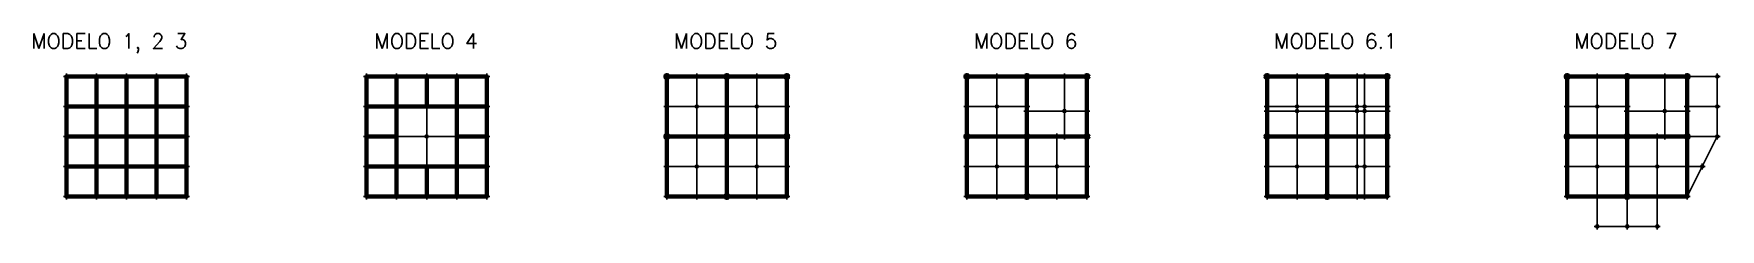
# Model space of a CAD drawing. Extents: x -3.1 to 53.1, y -3.1 to 3.4.
import ezdxf

# ---------------------------------------------------------------- set-up
doc = ezdxf.new("R2010")
doc.units = 0
doc.header["$LTSCALE"] = 0.5
doc.header["$MEASUREMENT"] = 0
doc.header["$PDMODE"] = 34
doc.header["$PDSIZE"] = 0.1
for name, color, linetype, lineweight in [('02', 2, 'CONTINUOUS', 100), ('03', 3, 'CONTINUOUS', 100), ('04', 4, 'CONTINUOUS', 100)]:
    doc.layers.add(name, color=color, linetype=linetype, lineweight=lineweight)
for name, color, linetype in [('05', 5, 'CONTINUOUS'), ('06', 6, 'CONTINUOUS'), ('07', 124, 'CONTINUOUS'), ('08', 134, 'CONTINUOUS'), ('09', 144, 'CONTINUOUS'), ('10', 20, 'CONTINUOUS'), ('11', 40, 'CONTINUOUS'), ('12', 180, 'CONTINUOUS'), ('13', 196, 'CONTINUOUS'), ('TXT05', 4, 'CONTINUOUS')]:
    doc.layers.add(name, color=color, linetype=linetype)
doc.styles.add('ROMANS', font='romans.shx')

msp = doc.modelspace()

# ---------------------------------------------------------------- linework, layer by layer
at = {"layer": '02'}
for p, q in [((0, 2, 0.6), (-2, 2, 0.6)), ((-2, 2, 0.6), (-2, 0, 0.6)), ((2, 2, 0.6), (0, 2, 0.6)), ((2, 0, 0.6), (2, 2, 0.6)), ((10, 2, 0.6), (8, 2, 0.6)), ((8, 2, 0.6), (8, 0, 0.6)), ((12, 2, 0.6), (10, 2, 0.6)), ((12, 0, 0.6), (12, 2, 0.6)), ((20, 2, 0.6), (18, 2, 0.6)), ((18, 2, 0.6), (18, 0, 0.6)), ((22, 2, 0.6), (20, 2, 0.6)), ((20, 2, 0.6), (20, 0, 0.6)), ((22, 0, 0.6), (22, 2, 0.6)), ((30, 2, 0.6), (28, 2, 0.6)), ((28, 2, 0.6), (28, 0, 0.6)), ((32, 2, 0.6), (30, 2, 0.6)), ((30, 2, 0.6), (30, 0, 0.6)), ((32, 0, 0.6), (32, 2, 0.6)), ((40, 2, 0.6), (38, 2, 0.6)), ((38, 2, 0.6), (38, 0, 0.6)), ((42, 2, 0.6), (40, 2, 0.6)), ((40, 2, 0.6), (40, 0, 0.6)), ((42, 0, 0.6), (42, 2, 0.6)), ((50, 2, 0.6), (48, 2, 0.6)), ((48, 2, 0.6), (48, 0, 0.6)), ((52, 2, 0.6), (50, 2, 0.6)), ((50, 2, 0.6), (50, 0, 0.6)), ((52, 0, 0.6), (52, 2, 0.6)), ((-2, 0, 0.6), (-2, -2, 0.6)), ((2, -2, 0.6), (2, 0, 0.6)), ((8, 0, 0.6), (8, -2, 0.6)), ((12, -2, 0.6), (12, 0, 0.6)), ((18, 0, 0.6), (18, -2, 0.6)), ((20, 0, 0.6), (18, 0, 0.6)), ((20, 0, 0.6), (22, 0, 0.6)), ((20, 0, 0.6), (20, -2, 0.6)), ((22, -2, 0.6), (22, 0, 0.6)), ((28, 0, 0.6), (28, -2, 0.6)), ((30, 0, 0.6), (28, 0, 0.6)), ((30, 0, 0.6), (32, 0, 0.6)), ((30, 0, 0.6), (30, -2, 0.6)), ((32, -2, 0.6), (32, 0, 0.6)), ((38, 0, 0.6), (38, -2, 0.6)), ((40, 0, 0.6), (38, 0, 0.6)), ((40, 0, 0.6), (42, 0, 0.6)), ((40, 0, 0.6), (40, -2, 0.6)), ((42, -2, 0.6), (42, 0, 0.6)), ((48, 0, 0.6), (48, -2, 0.6)), ((50, 0, 0.6), (48, 0, 0.6)), ((50, 0, 0.6), (52, 0, 0.6)), ((50, 0, 0.6), (50, -2, 0.6)), ((52, -2, 0.6), (52, 0, 0.6)), ((-2, -2, 0.6), (0, -2, 0.6)), ((0, -2, 0.6), (2, -2, 0.6)), ((8, -2, 0.6), (10, -2, 0.6)), ((10, -2, 0.6), (12, -2, 0.6)), ((18, -2, 0.6), (20, -2, 0.6)), ((20, -2, 0.6), (22, -2, 0.6)), ((28, -2, 0.6), (30, -2, 0.6)), ((30, -2, 0.6), (32, -2, 0.6)), ((38, -2, 0.6), (40, -2, 0.6)), ((40, -2, 0.6), (42, -2, 0.6)), ((48, -2, 0.6), (50, -2, 0.6)), ((50, -2, 0.6), (52, -2, 0.6))]:
    msp.add_line(p, q, dxfattribs=at)
for p in [(18, 2, 0.6), (20, 2, 0.6), (22, 2, 0.6), (28, 2, 0.6), (30, 2, 0.6), (32, 2, 0.6), (38, 2, 0.6), (40, 2, 0.6), (42, 2, 0.6), (48, 2, 0.6), (50, 2, 0.6), (52, 2, 0.6), (18, 0, 0.6), (20, 0, 0.6), (22, 0, 0.6), (28, 0, 0.6), (30, 0, 0.6), (32, 0, 0.6), (38, 0, 0.6), (40, 0, 0.6), (42, 0, 0.6), (48, 0, 0.6), (50, 0, 0.6), (52, 0, 0.6), (20, -2, 0.6), (30, -2, 0.6), (40, -2, 0.6), (50, -2, 0.6)]:
    msp.add_point(p, dxfattribs=at)
at = {"layer": '03'}
for p, q in [((0, 0), (0, 2, 0.6)), ((10, 1, 0.3), (10, 2, 0.6)), ((-2, 0, 0.6), (0, 0)), ((0, 0), (2, 0, 0.6)), ((0, 0), (0, -2, 0.6)), ((8, 0, 0.6), (9, 0, 0.3)), ((11, 0, 0.3), (12, 0, 0.6)), ((10, -1, 0.3), (10, -2, 0.6))]:
    msp.add_line(p, q, dxfattribs=at)
at = {"layer": '04'}
for p, q in [((-1, 2, 0.6), (-1, 0, 0.3)), ((1, 0, 0.3), (1, 2, 0.6)), ((9, 2, 0.6), (9, 0, 0.3)), ((11, 0, 0.3), (11, 2, 0.6)), ((-2, 1, 0.6), (0, 1, 0.3)), ((0, 1, 0.3), (2, 1, 0.6)), ((8, 1, 0.6), (10, 1, 0.3)), ((10, 1, 0.3), (12, 1, 0.6)), ((-1, 0, 0.3), (-1, -2, 0.6)), ((1, -2, 0.6), (1, 0, 0.3)), ((9, 0, 0.3), (9, -2, 0.6)), ((11, -2, 0.6), (11, 0, 0.3)), ((-2, -1, 0.6), (0, -1, 0.3)), ((0, -1, 0.3), (2, -1, 0.6)), ((8, -1, 0.6), (10, -1, 0.3)), ((10, -1, 0.3), (12, -1, 0.6))]:
    msp.add_line(p, q, dxfattribs=at)
at = {"layer": '05'}
for p, q in [((10, 0, 0.6), (10, 1, 0.3)), ((9, 0, 0.3), (10, 0, 0.6)), ((10, 0, 0.6), (11, 0, 0.3)), ((10, -1, 0.3), (10, 0, 0.6))]:
    msp.add_line(p, q, dxfattribs=at)
at = {"layer": '06'}
for p, q in [((52, 2, 0.6), (53, 2, 0.6)), ((53, 2, 0.6), (53, 0, 0.5)), ((52, 1, 0.6), (53, 1, 0.55)), ((53, 0, 0.5), (52, 0, 0.6)), ((53, 0, 0.5), (52, -2, 0.6)), ((52, -1, 0.6), (52.5, -1, 0.55)), ((49, -2, 0.6), (49.001, -3, 0.65)), ((50, -2, 0.6), (50.001, -3, 0.63)), ((51, -3, 0.65), (51, -2, 0.6)), ((50, -3, 0.63), (49, -3, 0.65)), ((50, -3, 0.63), (51, -3, 0.65))]:
    msp.add_line(p, q, dxfattribs=at)
for p in [(53, 2, 0.6), (52, 1, 0.6), (53, 1, 0.55), (53, 0, 0.5), (52.5, -1, 0.55), (49, -3, 0.65), (50, -3, 0.63), (51, -3, 0.65)]:
    msp.add_point(p, dxfattribs=at)
at = {"layer": '07'}
for p in [(0, 2, 0.6), (10, 2, 0.6), (-2, 0, 0.6), (0, 0), (2, 0, 0.6), (8, 0, 0.6), (10, 0, 0.6), (12, 0, 0.6), (0, -2, 0.6), (10, -2, 0.6)]:
    msp.add_point(p, dxfattribs=at)
at = {"layer": '08'}
for p, q in [((21, -1, 0.75), (21, 0, 0.6)), ((31, -1, 0.75), (31, 0, 0.6)), ((41, -1, 0.75), (41, 0, 0.6)), ((51, -1, 0.75), (51, 0, 0.6)), ((21, -1, 0.75), (20, -1, 0.6)), ((21, -2, 0.6), (21, -1, 0.75)), ((22, -1, 0.6), (21, -1, 0.75)), ((31, -1, 0.75), (30, -1, 0.6)), ((31, -2, 0.6), (31, -1, 0.75)), ((32, -1, 0.6), (31, -1, 0.75)), ((41, -1, 0.75), (40, -1, 0.6)), ((41, -2, 0.6), (41, -1, 0.75)), ((42, -1, 0.6), (41, -1, 0.75)), ((51, -1, 0.75), (50, -1, 0.6)), ((51, -2, 0.6), (51, -1, 0.75)), ((52, -1, 0.6), (51, -1, 0.75))]:
    msp.add_line(p, q, dxfattribs=at)
for p in [(21, 0, 0.6), (31, 0, 0.6), (41, 0, 0.6), (51, 0, 0.6), (20, -1, 0.6), (21, -1, 0.75), (22, -1, 0.6), (30, -1, 0.6), (31, -1, 0.75), (32, -1, 0.6), (40, -1, 0.6), (41, -1, 0.75), (42, -1, 0.6), (50, -1, 0.6), (51, -1, 0.75), (52, -1, 0.6), (21, -2, 0.6), (31, -2, 0.6), (41, -2, 0.6), (51, -2, 0.6)]:
    msp.add_point(p, dxfattribs=at)
at = {"layer": '09'}
for p in [(-1, 2, 0.6), (1, 2, 0.6), (9, 2, 0.6), (11, 2, 0.6), (-2, 1, 0.6), (-1, 1, 0.45), (0, 1, 0.3), (1, 1, 0.45), (2, 1, 0.6), (8, 1, 0.6), (9, 1, 0.45), (10, 1, 0.3), (11, 1, 0.45), (12, 1, 0.6), (-1, 0, 0.3), (1, 0, 0.3), (9, 0, 0.3), (11, 0, 0.3), (-2, -1, 0.6), (-1, -1, 0.45), (0, -1, 0.3), (1, -1, 0.45), (2, -1, 0.6), (8, -1, 0.6), (9, -1, 0.45), (10, -1, 0.3), (11, -1, 0.45), (12, -1, 0.6), (-1, -2, 0.6), (1, -2, 0.6), (9, -2, 0.6), (11, -2, 0.6)]:
    msp.add_point(p, dxfattribs=at)
at = {"layer": '10'}
for p, q in [((19, 2, 0.6), (19, 1, 0.45)), ((21, 1, 0.45), (21, 2, 0.6)), ((29, 2, 0.6), (29, 1, 0.45)), ((39, 2, 0.6), (39, 1, 0.45)), ((49, 2, 0.6), (49, 1, 0.45)), ((18, 1, 0.6), (19, 1, 0.45)), ((19, 1, 0.45), (20, 1, 0.6)), ((19, 1, 0.45), (19, 0, 0.6)), ((20, 1, 0.6), (21, 1, 0.45)), ((21, 1, 0.45), (22, 1, 0.6)), ((21, 0, 0.6), (21, 1, 0.45)), ((28, 1, 0.6), (29, 1, 0.45)), ((29, 1, 0.45), (30, 1, 0.6)), ((29, 1, 0.45), (29, 0, 0.6)), ((38, 1, 0.6), (39, 1, 0.45)), ((39, 1, 0.45), (40, 1, 0.6)), ((39, 1, 0.45), (39, 0, 0.6)), ((48, 1, 0.6), (49, 1, 0.45)), ((49, 1, 0.45), (50, 1, 0.6)), ((49, 1, 0.45), (49, 0, 0.6)), ((19, 0, 0.6), (19, -1, 0.45)), ((29, 0, 0.6), (29, -1, 0.45)), ((39, 0, 0.6), (39, -1, 0.45)), ((49, 0, 0.6), (49, -1, 0.45)), ((19, -1, 0.45), (18, -1, 0.6)), ((19, -1, 0.45), (19, -2, 0.6)), ((20, -1, 0.6), (19, -1, 0.45)), ((29, -1, 0.45), (28, -1, 0.6)), ((29, -1, 0.45), (29, -2, 0.6)), ((30, -1, 0.6), (29, -1, 0.45)), ((39, -1, 0.45), (38, -1, 0.6)), ((39, -1, 0.45), (39, -2, 0.6)), ((40, -1, 0.6), (39, -1, 0.45)), ((49, -1, 0.45), (48, -1, 0.6)), ((49, -1, 0.45), (49, -2, 0.6)), ((50, -1, 0.6), (49, -1, 0.45))]:
    msp.add_line(p, q, dxfattribs=at)
for p in [(19, 2, 0.6), (21, 2, 0.6), (29, 2, 0.6), (39, 2, 0.6), (49, 2, 0.6), (18, 1, 0.6), (19, 1, 0.45), (20, 1, 0.6), (21, 1, 0.45), (22, 1, 0.6), (28, 1, 0.6), (29, 1, 0.45), (30, 1, 0.6), (38, 1, 0.6), (39, 1, 0.45), (40, 1, 0.6), (48, 1, 0.6), (49, 1, 0.45), (50, 1, 0.6), (19, 0, 0.6), (29, 0, 0.6), (39, 0, 0.6), (49, 0, 0.6), (18, -1, 0.6), (19, -1, 0.45), (28, -1, 0.6), (29, -1, 0.45), (38, -1, 0.6), (39, -1, 0.45), (48, -1, 0.6), (49, -1, 0.45), (19, -2, 0.6), (29, -2, 0.6), (39, -2, 0.6), (49, -2, 0.6)]:
    msp.add_point(p, dxfattribs=at)
at = {"layer": '11'}
for p in [(-2, 2, 0.6), (2, 2, 0.6), (8, 2, 0.6), (12, 2, 0.6), (-2, -2, 0.6), (2, -2, 0.6), (8, -2, 0.6), (12, -2, 0.6), (18, -2, 0.6), (22, -2, 0.6), (28, -2, 0.6), (32, -2, 0.6), (38, -2, 0.6), (42, -2, 0.6), (48, -2, 0.6), (52, -2, 0.6)]:
    msp.add_point(p, dxfattribs=at)
at = {"layer": '12'}
for p, q in [((31.25, 0.85, 0.45), (31.25, 2, 0.6)), ((41.25, 0.85, 0.45), (41.25, 2, 0.6)), ((51.25, 0.85, 0.45), (51.25, 2, 0.6)), ((30, 0.85, 0.6), (31.25, 0.85, 0.45)), ((31.25, 0.85, 0.45), (32, 0.85, 0.6)), ((31.25, 0, 0.6), (31.25, 0.85, 0.45)), ((40, 0.85, 0.6), (41.25, 0.85, 0.45)), ((41.25, 0.85, 0.45), (42, 0.85, 0.6)), ((41.25, 0, 0.6), (41.25, 0.85, 0.45)), ((50, 0.85, 0.6), (51.25, 0.85, 0.45)), ((51.25, 0.85, 0.45), (52, 0.85, 0.6)), ((51.25, 0, 0.6), (51.25, 0.85, 0.45))]:
    msp.add_line(p, q, dxfattribs=at)
for p in [(31.25, 2, 0.6), (41.25, 2, 0.6), (51.25, 2, 0.6), (30, 0.85, 0.6), (31.25, 0.85, 0.45), (32, 0.85, 0.6), (40, 0.85, 0.6), (41.25, 0.85, 0.45), (42, 0.85, 0.6), (50, 0.85, 0.6), (51.25, 0.85, 0.45), (52, 0.85, 0.6), (31.25, 0, 0.6), (41.25, 0, 0.6), (51.25, 0, 0.6)]:
    msp.add_point(p, dxfattribs=at)
at = {"layer": '13'}
for points in [[(41, 2, 0.6), (41, 0.85, 0.48), (41, 0, 0.6)], [(40, 0.85, 0.6), (39, 0.85, 0.472), (38, 0.85, 0.6)], [(40, 1, 0.6), (41.25, 1, 0.47), (42, 1, 0.6)], [(41.25, 0, 0.6), (41.25, -1, 0.712), (41.25, -2, 0.6)]]:
    msp.add_polyline3d(points, dxfattribs=at)
for p in [(41, 2, 0.6), (38, 0.85, 0.6), (39, 0.85, 0.472), (41, 1, 0.496), (41, 0.85, 0.48), (41.25, 1, 0.47), (42, 1, 0.6), (41.25, -1, 0.712), (41.25, -2, 0.6)]:
    msp.add_point(p, dxfattribs=at)

# ---------------------------------------------------------------- texts
at = {"layer": 'TXT05', "char_height": 0.5, "attachment_point": 1, "style": 'ROMANS'}
for s, insert in [('MODELO 1, 2 3', (-3.177, 3.432)), ('MODELO 4', (8.257, 3.432)), ('MODELO 5', (18.233, 3.432)), ('MODELO 6', (28.233, 3.432)), ('MODELO 6.1', (38.233, 3.432)), ('MODELO 7', (48.233, 3.432))]:
    msp.add_mtext_dynamic_manual_height_columns(s, width=7.93058, gutter_width=1, heights=[0], dxfattribs=dict(at, insert=insert))

doc.saveas('drawing.dxf')
